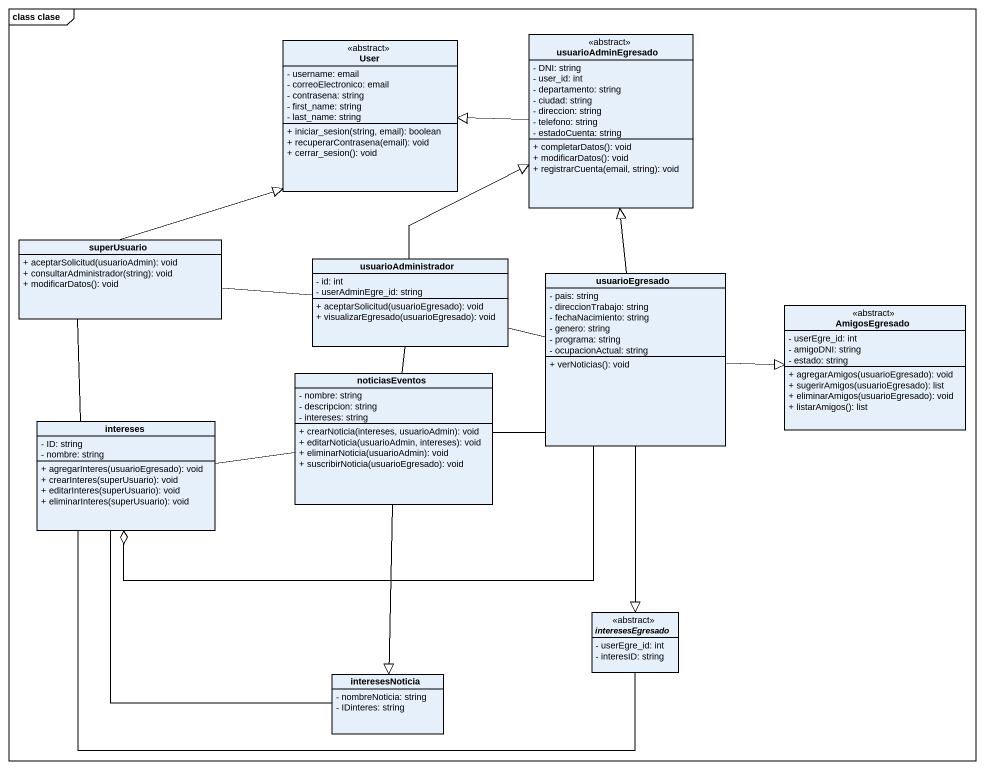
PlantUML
@startuml
mainframe class clase
hide circle
hide empty members
skinparam classAttributeIconSize 0
class User <<abstract>> {
  - username: email
  - correoElectronico: email
  - contrasena: string
  - first_name: string
  - last_name: string
  + iniciar_sesion(string, email): boolean
  + recuperarContrasena(email): void
  + cerrar_sesion(): void
}
class usuarioAdminEgresado <<abstract>> {
  - DNI: string
  - user_id: int
  - departamento: string
  - ciudad: string
  - direccion: string
  - telefono: string
  - estadoCuenta: string
  + completarDatos(): void
  + modificarDatos(): void
  + registrarCuenta(email, string): void
}
class superUsuario {
  + aceptarSolicitud(usuarioAdmin): void
  + consultarAdministrador(string): void
  + modificarDatos(): void
}
class usuarioAdministrador {
  - id: int
  - userAdminEgre_id: string
  + aceptarSolicitud(usuarioEgresado): void
  + visualizarEgresado(usuarioEgresado): void
}
class usuarioEgresado {
  - pais: string
  - direccionTrabajo: string
  - fechaNacimiento: string
  - genero: string
  - programa: string
  - ocupacionActual: string
  + verNoticias(): void
}
class AmigosEgresado <<abstract>> {
  - userEgre_id: int
  - amigoDNI: string
  - estado: string
  + agregarAmigos(usuarioEgresado): void
  + sugerirAmigos(usuarioEgresado): list
  + eliminarAmigos(usuarioEgresado): void
  + listarAmigos(): list
}
class noticiasEventos {
  - nombre: string
  - descripcion: string
  - intereses: string
  + crearNoticia(intereses, usuarioAdmin): void
  + editarNoticia(usuarioAdmin, intereses): void
  + eliminarNoticia(usuarioAdmin): void
  + suscribirNoticia(usuarioEgresado): void
}
class intereses {
  - ID: string
  - nombre: string
  + agregarInteres(usuarioEgresado): void
  + crearInteres(superUsuario): void
  + editarInteres(superUsuario): void
  + eliminarInteres(superUsuario): void
}
abstract class interesesEgresado <<abstract>> {
  - userEgre_id: int
  - interesID: string
}
class interesesNoticia {
  - nombreNoticia: string
  - IDinteres: string
}
usuarioAdminEgresado -left-|> User
superUsuario -up-|> User
superUsuario -right- usuarioAdministrador
superUsuario -- intereses
usuarioAdministrador -up-|> usuarioAdminEgresado
usuarioAdministrador -right- usuarioEgresado
usuarioAdministrador -- noticiasEventos
usuarioEgresado -up-|> usuarioAdminEgresado
usuarioEgresado -right-|> AmigosEgresado
usuarioEgresado -left- noticiasEventos
usuarioEgresado -left-o intereses
usuarioEgresado --|> interesesEgresado
noticiasEventos -left- intereses
noticiasEventos --|> interesesNoticia
interesesEgresado -left- intereses
interesesNoticia -up- intereses
@enduml
